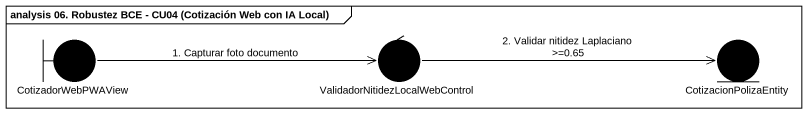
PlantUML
@startuml
mainframe analysis 06. Robustez BCE - CU04 (Cotización Web con IA Local)
boundary CotizadorWebPWAView #000000
control "ValidadorNitidezLocalWebControl" as ValidadorNitidezLocalWebCont #000000
entity CotizacionPolizaEntity #000000
CotizadorWebPWAView -right-> ValidadorNitidezLocalWebCont : 1. Capturar foto documento
ValidadorNitidezLocalWebCont -right-> CotizacionPolizaEntity : 2. Validar nitidez Laplaciano >=0.65
@enduml
